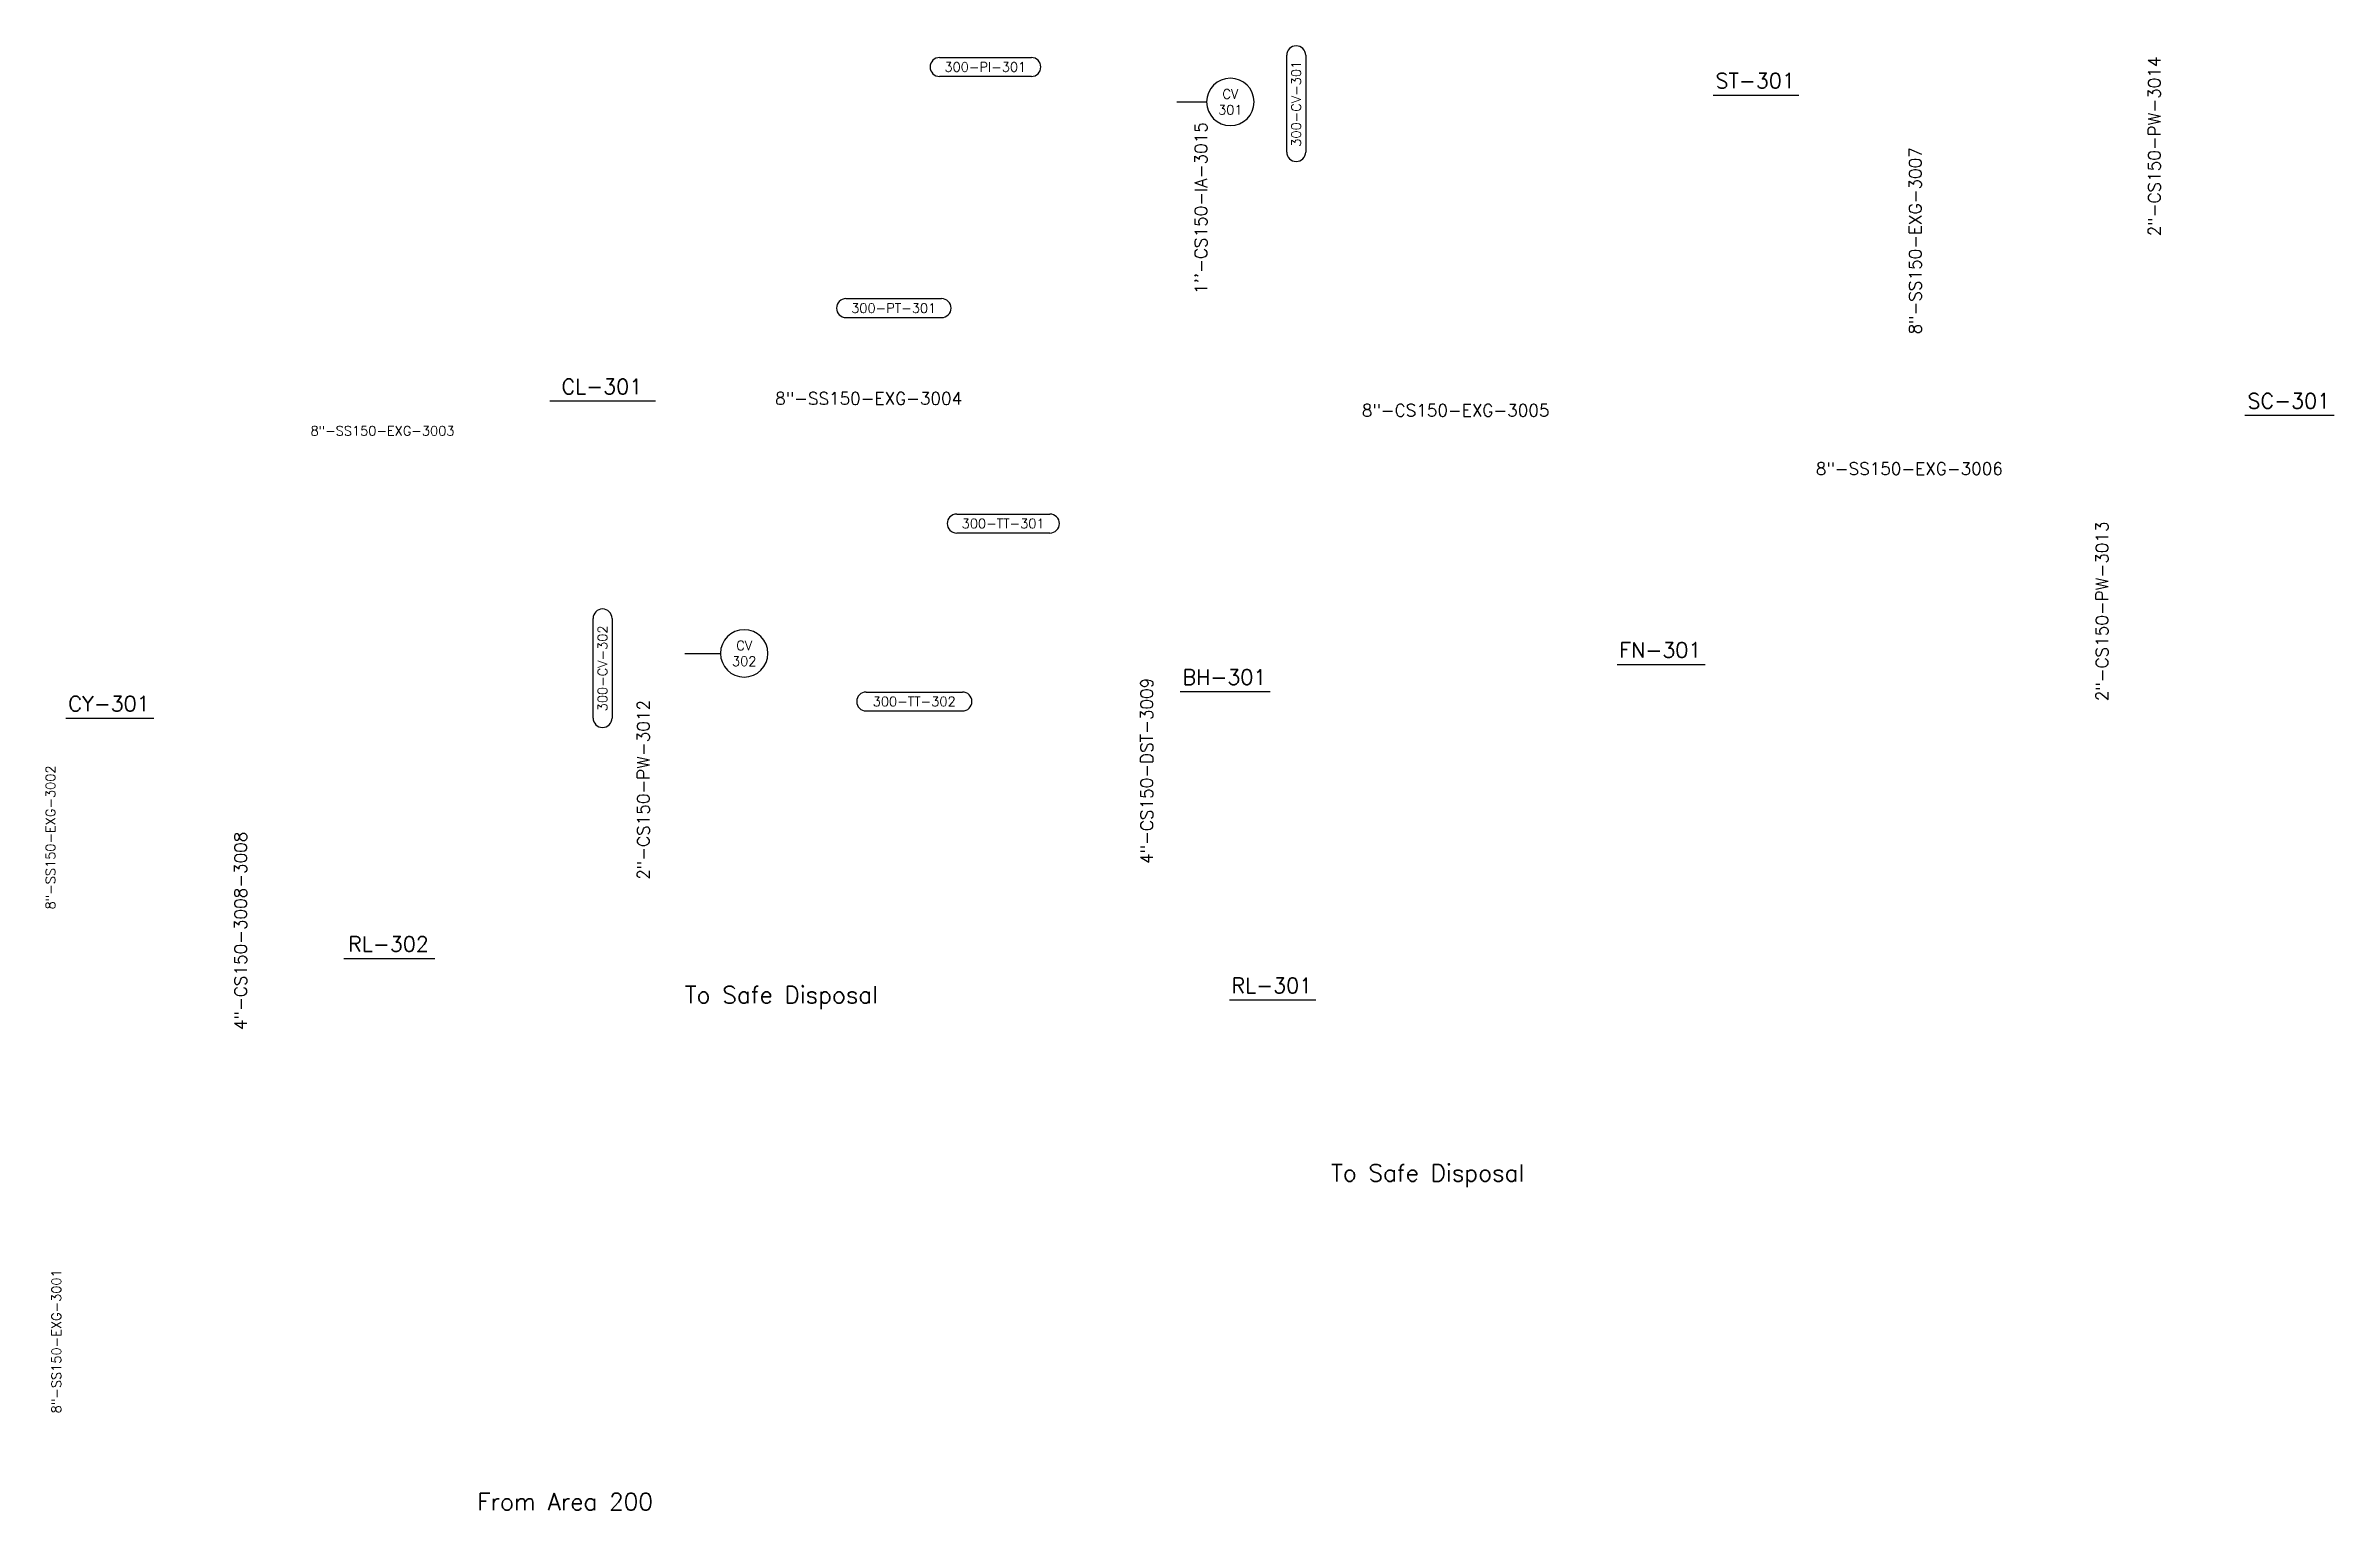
# Model space of a CAD drawing. Header units: inches. Extents: x 1.1 to 25.3, y 3 to 18.5.
import ezdxf
from ezdxf.enums import TextEntityAlignment as Align

# ---------------------------------------------------------------- set-up
doc = ezdxf.new("R2010")
doc.units = ezdxf.units.IN
doc.header["$MEASUREMENT"] = 0
doc.layers.add('Instrument', color=40, linetype='Continuous')
doc.layers.add('Text', color=7, linetype='Continuous')
doc.styles.get("Standard").update_dxf_attribs({"font": 'romans.shx', "height": 0.1})
doc.dimstyles.get("Standard").update_dxf_attribs({"dimtxt": 0.18, "dimasz": 0.18, "dimexe": 0.18, "dimexo": 0.0625, "dimgap": 0.09, "dimtad": 0, "dimtih": 1, "dimtoh": 1, "dimdec": 4, "dimzin": 0, "dimdsep": 46, "dimtxsty": 'Standard', "dimcen": 0.09, "dimadec": 0, "dimazin": 0, "dimtfac": 1, "dimtdec": 4, "dimtofl": 0, "dimtmove": 0, "dimatfit": 3, "dimfxl": 1, "dimtolj": 1, "dimtzin": 0, "dimarcsym": 0})

# ---------------------------------------------------------------- blocks, each defined once
blk = doc.blocks.new('*U310')
at = {"color": 0, "linetype": 'ByBlock', "lineweight": -3}
blk.add_line((-0.467, -0.152), (0.483, -0.152), dxfattribs=at)
at = {"color": 0, "linetype": 'ByBlock', "lineweight": -2}
blk.add_attdef('#(Equipment.Tag)', text='', height=0.16, dxfattribs=at).set_placement((0, 0), align=Align.MIDDLE)
blk = doc.blocks.new('*U311')
at = {"color": 0, "linetype": 'ByBlock', "lineweight": -3}
blk.add_line((-0.549, -0.152), (0.565, -0.152), dxfattribs=at)
at = {"color": 0, "linetype": 'ByBlock', "lineweight": -2}
blk.add_attdef('#(Equipment.Tag)', text='', height=0.16, dxfattribs=at).set_placement((0, 0), align=Align.MIDDLE)
blk = doc.blocks.new('*U312')
at = {"color": 0, "linetype": 'ByBlock', "lineweight": -3}
blk.add_line((-0.455, -0.152), (0.471, -0.152), dxfattribs=at)
at = {"color": 0, "linetype": 'ByBlock', "lineweight": -2}
blk.add_attdef('#(Equipment.Tag)', text='', height=0.16, dxfattribs=at).set_placement((0, 0), align=Align.MIDDLE)
blk = doc.blocks.new('*U314')
at = {"color": 0, "linetype": 'ByBlock', "lineweight": -3}
blk.add_line((-0.463, -0.152), (0.479, -0.152), dxfattribs=at)
at = {"color": 0, "linetype": 'ByBlock', "lineweight": -2}
blk.add_attdef('#(Equipment.Tag)', text='', height=0.16, dxfattribs=at).set_placement((0, 0), align=Align.MIDDLE)
blk = doc.blocks.new('*U315')
at = {"color": 0, "linetype": 'ByBlock', "lineweight": -3}
blk.add_line((-0.442, -0.152), (0.459, -0.152), dxfattribs=at)
at = {"color": 0, "linetype": 'ByBlock', "lineweight": -2}
blk.add_attdef('#(Equipment.Tag)', text='', height=0.16, dxfattribs=at).set_placement((0, 0), align=Align.MIDDLE)
blk = doc.blocks.new('*U316')
at = {"color": 0, "linetype": 'ByBlock', "lineweight": -3}
blk.add_line((-0.446, -0.152), (0.463, -0.152), dxfattribs=at)
at = {"color": 0, "linetype": 'ByBlock', "lineweight": -2}
blk.add_attdef('#(Equipment.Tag)', text='', height=0.16, dxfattribs=at).set_placement((0, 0), align=Align.MIDDLE)
blk = doc.blocks.new('*U317')
at = {"color": 0, "linetype": 'ByBlock', "lineweight": -3}
blk.add_line((-0.471, -0.152), (0.487, -0.152), dxfattribs=at)
at = {"color": 0, "linetype": 'ByBlock', "lineweight": -2}
blk.add_attdef('#(Equipment.Tag)', text='', height=0.16, dxfattribs=at).set_placement((0, 0), align=Align.MIDDLE)
blk = doc.blocks.new('Pipeline Tag_block')
at = {"color": 0, "linetype": 'ByBlock', "lineweight": -2}
blk.add_attdef('#(TargetObject.Tag)', text='', height=0.1, dxfattribs=at).set_placement((0, 0), align=Align.MIDDLE_CENTER)
blk = doc.blocks.new('Tag_block')
at = {"color": 0, "linetype": 'ByBlock', "lineweight": -2}
blk.add_attdef('#(TargetObject.Tag)', text='', height=0.1, dxfattribs=at).set_placement((0, 0), align=Align.MIDDLE_CENTER)
blk = doc.blocks.new('*U298')
at = {"color": 0, "linetype": 'ByBlock', "lineweight": -2}
for start, end in [(0, 180), (180, 0)]:
    blk.add_arc((0, 0), 0.25, start, end, dxfattribs=at)
blk.add_wipeout([(-0.102, 0.149), (0.107, 0.151), (0.107, 0.024), (-0.102, 0.024)], dxfattribs=at)
blk.add_wipeout([(-0.177, -0.024), (0.181, -0.024), (0.181, -0.155), (-0.177, -0.155)], dxfattribs=at)
for tag, p in [('#(TargetObject.Type)', (0, 0.083)), ('#(TargetObject.LoopNumber)', (0, -0.083))]:
    blk.add_attdef(tag, text='', height=0.1, dxfattribs=at).set_placement(p, align=Align.MIDDLE_CENTER)
blk = doc.blocks.new('*U319')
at = {"color": 0, "linetype": 'ByBlock', "lineweight": -2}
for p, q in [((-0.528, 0.093), (-0.021, 0.093)), ((-0.021, 0.093), (0.491, 0.093)), ((0.491, -0.108), (-0.528, -0.108))]:
    blk.add_line(p, q, dxfattribs=at)
for centre, start, end in [((-0.528, -0.007), 90, 270), ((0.491, -0.007), 270, 90)]:
    blk.add_arc(centre, 0.1, start, end, dxfattribs=at)
blk.add_attdef('#(TargetObject.Tag)', text='', height=0.1, dxfattribs=at).set_placement((-0.02, -0.057), align=Align.CENTER)
blk = doc.blocks.new('*U320')
at = {"color": 0, "linetype": 'ByBlock', "lineweight": -2}
for p, q in [((-0.523, 0.093), (-0.021, 0.093)), ((-0.021, 0.093), (0.485, 0.093)), ((0.485, -0.108), (-0.523, -0.108))]:
    blk.add_line(p, q, dxfattribs=at)
for centre, start, end in [((-0.523, -0.007), 90, 270), ((0.485, -0.007), 270, 90)]:
    blk.add_arc(centre, 0.1, start, end, dxfattribs=at)
blk.add_attdef('#(TargetObject.Tag)', text='', height=0.1, dxfattribs=at).set_placement((-0.02, -0.057), align=Align.CENTER)
blk = doc.blocks.new('*U321')
at = {"color": 0, "linetype": 'ByBlock', "lineweight": -2}
for p, q in [((-0.502, 0.093), (-0.021, 0.093)), ((-0.021, 0.093), (0.465, 0.093)), ((0.465, -0.108), (-0.502, -0.108))]:
    blk.add_line(p, q, dxfattribs=at)
for centre, start, end in [((-0.502, -0.007), 90, 270), ((0.465, -0.007), 270, 90)]:
    blk.add_arc(centre, 0.1, start, end, dxfattribs=at)
blk.add_attdef('#(TargetObject.Tag)', text='', height=0.1, dxfattribs=at).set_placement((-0.02, -0.057), align=Align.CENTER)
blk = doc.blocks.new('*U299')
at = {"color": 0, "linetype": 'ByBlock', "lineweight": -2}
for start, end in [(0, 180), (180, 0)]:
    blk.add_arc((0, 0), 0.25, start, end, dxfattribs=at)
blk.add_wipeout([(-0.102, 0.149), (0.107, 0.151), (0.107, 0.024), (-0.102, 0.024)], dxfattribs=at)
blk.add_wipeout([(-0.177, -0.024), (0.181, -0.024), (0.181, -0.155), (-0.177, -0.155)], dxfattribs=at)
for tag, p in [('#(TargetObject.Type)', (0, 0.083)), ('#(TargetObject.LoopNumber)', (0, -0.083))]:
    blk.add_attdef(tag, text='', height=0.1, dxfattribs=at).set_placement(p, align=Align.MIDDLE_CENTER)
blk = doc.blocks.new('*U323')
at = {"color": 0, "linetype": 'ByBlock', "lineweight": -2}
for p, q in [((-0.543, 0.093), (-0.021, 0.093)), ((-0.021, 0.093), (0.506, 0.093)), ((0.506, -0.108), (-0.543, -0.108))]:
    blk.add_line(p, q, dxfattribs=at)
for centre, start, end in [((-0.543, -0.007), 90, 270), ((0.506, -0.007), 270, 90)]:
    blk.add_arc(centre, 0.1, start, end, dxfattribs=at)
blk.add_attdef('#(TargetObject.Tag)', text='', height=0.1, dxfattribs=at).set_placement((-0.02, -0.057), align=Align.CENTER)
blk = doc.blocks.new('*U324')
at = {"color": 0, "linetype": 'ByBlock', "lineweight": -2}
for p, q in [((-0.51, 0.093), (-0.021, 0.093)), ((-0.021, 0.093), (0.473, 0.093)), ((0.473, -0.108), (-0.51, -0.108))]:
    blk.add_line(p, q, dxfattribs=at)
for centre, start, end in [((-0.51, -0.007), 90, 270), ((0.473, -0.007), 270, 90)]:
    blk.add_arc(centre, 0.1, start, end, dxfattribs=at)
blk.add_attdef('#(TargetObject.Tag)', text='', height=0.1, dxfattribs=at).set_placement((-0.02, -0.057), align=Align.CENTER)
blk = doc.blocks.new('*U325')
at = {"color": 0, "linetype": 'ByBlock', "lineweight": -2}
for p, q in [((-0.526, 0.093), (-0.021, 0.093)), ((-0.021, 0.093), (0.488, 0.093)), ((0.488, -0.108), (-0.526, -0.108))]:
    blk.add_line(p, q, dxfattribs=at)
for centre, start, end in [((-0.526, -0.007), 90, 270), ((0.488, -0.007), 270, 90)]:
    blk.add_arc(centre, 0.1, start, end, dxfattribs=at)
blk.add_attdef('#(TargetObject.Tag)', text='', height=0.1, dxfattribs=at).set_placement((-0.02, -0.057), align=Align.CENTER)

msp = doc.modelspace()

# ---------------------------------------------------------------- block references
msp.add_blockref('Tag_block', (4.685, 14.402)).add_auto_attribs({'#(TargetObject.Tag)': '8"-SS150-EXG-3003'})
at = {"rotation": 90}
for p, values in [((1.185, 10.117), {'#(TargetObject.Tag)': '8"-SS150-EXG-3002'}), ((1.247, 4.807), {'#(TargetObject.Tag)': '8"-SS150-EXG-3001'})]:
    msp.add_blockref('Tag_block', p, dxfattribs=at).add_auto_attribs(values)
at = {"layer": 'Instrument', "linetype": 'ByBlock'}
msp.add_blockref('*U299', (8.498, 12.057), dxfattribs=at).add_auto_attribs({'#(TargetObject.Type)': 'CV', '#(TargetObject.LoopNumber)': '302'})
at = {"layer": 'Text'}
for name, p, values in [('*U321', (11.06, 18.244), {'#(TargetObject.Tag)': '300-PI-301'}), ('*U315', (19.156, 18.093), {'#(Equipment.Tag)': 'ST-301'}), ('*U320', (10.094, 15.703), {'#(TargetObject.Tag)': '300-PT-301'}), ('*U311', (6.998, 14.869), {'#(Equipment.Tag)': 'CL-301'}), ('*U314', (24.781, 14.718), {'#(Equipment.Tag)': 'SC-301'}), ('*U324', (11.248, 13.432), {'#(TargetObject.Tag)': '300-TT-301'}), ('*U312', (18.156, 12.093), {'#(Equipment.Tag)': 'FN-301'}), ('*U310', (13.56, 11.807), {'#(Equipment.Tag)': 'BH-301'}), ('*U312', (1.802, 11.527), {'#(Equipment.Tag)': 'CY-301'}), ('*U325', (10.31, 11.557), {'#(TargetObject.Tag)': '300-TT-302'}), ('*U317', (4.748, 8.994), {'#(Equipment.Tag)': 'RL-302'}), ('*U316', (14.06, 8.557), {'#(Equipment.Tag)': 'RL-301'})]:
    msp.add_blockref(name, p, dxfattribs=at).add_auto_attribs(values)
at = {"layer": 'Text', "rotation": 90}
for name, p, values in [('*U319', (14.31, 17.869), {'#(TargetObject.Tag)': '300-CV-301'}), ('*U323', (6.998, 11.919), {'#(TargetObject.Tag)': '300-CV-302'})]:
    msp.add_blockref(name, p, dxfattribs=at).add_auto_attribs(values)
at = {"layer": 'Text', "xscale": 1.3, "yscale": 1.3, "zscale": 1.3, "rotation": 90}
for p, values in [((23.364, 17.4), {'#(TargetObject.Tag)': '2"-CS150-PW-3014'}), ((13.312, 16.75), {'#(TargetObject.Tag)': "1''-CS150-IA-3015"}), ((20.843, 16.405), {'#(TargetObject.Tag)': '8"-SS150-EXG-3007'}), ((22.812, 12.5), {'#(TargetObject.Tag)': '2"-CS150-PW-3013'}), ((12.742, 10.819), {'#(TargetObject.Tag)': '4"-CS150-DST-3009'}), ((7.435, 10.619), {'#(TargetObject.Tag)': '2"-CS150-PW-3012'}), ((3.189, 9.133), {'#(TargetObject.Tag)': '4"-CS150-3008-3008'})]:
    msp.add_blockref('Pipeline Tag_block', p, dxfattribs=at).add_auto_attribs(values)
at = {"layer": 'Text', "xscale": 1.3, "yscale": 1.3, "zscale": 1.3}
for p, values in [((9.81, 14.744), {'#(TargetObject.Tag)': '8"-SS150-EXG-3004'}), ((15.998, 14.619), {'#(TargetObject.Tag)': '8"-CS150-EXG-3005'}), ((20.781, 14.004), {'#(TargetObject.Tag)': '8"-SS150-EXG-3006'})]:
    msp.add_blockref('Pipeline Tag_block', p, dxfattribs=at).add_auto_attribs(values)

# ---------------------------------------------------------------- texts
at = {"char_height": 0.18, "attachment_point": 1}
for s, width, heights, insert in [('To Safe Disposal', 2.79193, [0.224], (7.873, 8.549)), ('To Safe Disposal', 2.71248, [0.171], (14.685, 6.672)), ('From Area 200', 2.2093, [0.197], (5.685, 3.207))]:
    msp.add_mtext_dynamic_manual_height_columns(s, width=width, gutter_width=0.5, heights=heights, dxfattribs=dict(at, insert=insert))

# ---------------------------------------------------------------- next in the draw order: block references
at = {"layer": 'Instrument', "linetype": 'ByBlock'}
msp.add_blockref('*U298', (13.623, 17.869), dxfattribs=at).add_auto_attribs({'#(TargetObject.Type)': 'CV', '#(TargetObject.LoopNumber)': '301'})

# ---------------------------------------------------------------- next in the draw order: leaders
at = {"layer": 'Instrument', "linetype": 'ByBlock', "has_arrowhead": 0}
msp.add_leader([(7.873, 12.057), (8.248, 12.057)], dimstyle='Standard', dxfattribs=at)

# ---------------------------------------------------------------- next in the draw order: leaders
msp.add_leader([(13.06, 17.869), (13.373, 17.869)], dimstyle='Standard', dxfattribs=at)

doc.saveas('drawing.dxf')
